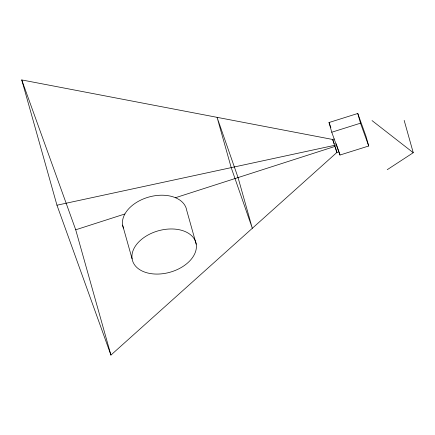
<?xml version="1.0" encoding="UTF-8"?>
<svg xmlns="http://www.w3.org/2000/svg" width="435" height="435" viewBox="0 0 435 435"><rect width="100%" height="100%" fill="white"/><g stroke="black" fill="none" stroke-linecap="round" stroke-linejoin="round"><path stroke-width="0.65" d="M334.232 138.977L332.672 139.472L21.75 79.931L56.963 205.206L110.93 355.069L336.869 152.473L338.952 151.82L336.13 143.708M387.242 169.693L413.25 152.707L404.164 120.381M110.93 355.069L75.717 229.794L124.872 213.982M175.321 197.762L335.151 146.361M329.029 122.518L357.777 113.481L365.987 136.28L368.717 145.997L339.969 155.034L331.758 132.229L329.029 122.518L330.856 127.585M331.758 132.229L360.506 123.192L368.717 145.997M336.472 144.931L56.963 205.206M372.034 120.587L413.25 152.707M334.249 143.855L332.672 139.472L336.869 152.473L335.494 147.579M21.75 79.931L75.717 229.794M357.777 113.481L360.506 123.192M339.24 152.446L339.969 155.034M196.223 244.187A32.94 21.527 -15.7 0 0 145.159 236.716A32.94 21.527 -15.7 0 0 151.103 273.664A32.94 21.527 -15.7 0 0 196.223 244.187L186.735 210.426A32.94 21.527 -15.7 0 0 148.922 197.022A32.94 21.527 -15.7 0 0 123.448 228.114M122.61 225.096L132.099 258.858M238.059 177.583L217.07 117.336L231.246 167.752L252.316 228.293L238.059 177.583"/></g></svg>
